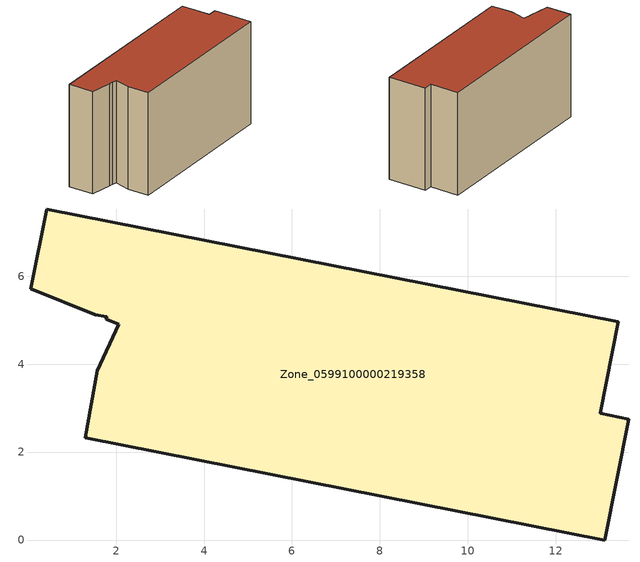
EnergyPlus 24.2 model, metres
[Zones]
Zone_0599100000219358
 floor ground (C_G): 0.06,5.72 0.42,7.53 13.43,4.97 13.01,2.88 13.66,2.75 13.11,0 1.3,2.32 1.57,3.85 2.06,4.91 1.77,5.03 1.78,5.08 1.52,5.13 z0
 wall outside (C_F): 1.3,2.32 13.11,0 13.66,2.75 13.01,2.88 13.43,4.97 0.42,7.53 0.06,5.72 1.52,5.13 1.78,5.08 1.77,5.03 2.06,4.91 1.57,3.85 1.3,2.32 z0:7.54
 roof outside (C_R): 13.01,2.88 13.43,4.97 0.42,7.53 0.06,5.72 1.52,5.13 1.78,5.08 1.77,5.03 2.06,4.91 1.57,3.85 1.3,2.32 13.11,0 13.66,2.75 z7.54
[BUILDING]
Pand.0599100000219358: North Axis=0; Terrain=City; Loads Convergence Tolerance Value=0.04; Temperature Convergence Tolerance Value=0.4; Solar Distribution=FullExterior; Maximum Number of Warmup Days=25; Minimum Number of Warmup Days=1
[Site:Location]
Rotterdam.The.Hague.AP_ZH_NLD Design_Conditions: Latitude=51.96; Longitude=4.45; Time Zone=1; Elevation=-4.5
[SITE:GROUNDTEMPERATURE:BUILDINGSURFACE]
18, 18, 18, 18, 18, 18, 18, 18, 18, 18, 18, 18
[MATERIAL] Thermal Absorptance=0.9; Solar Absorptance=0.7; Visible Absorptance=0.7
Name | Roughness | Thickness | Conductivity | Density | Specific Heat
G.TI.1946 | MediumSmooth | 0.15 | 1 | 540 | 1210
F.TI.1946 | Rough | 0.3 | 0.857143 | 1920 | 840
R.TI.1946 | MediumRough | 0.2 | 0.1 | 1500 | 1000
[CONSTRUCTION]
C_G: G.TI.1946
C_F: F.TI.1946
C_R: R.TI.1946
[ZONE]
Zone_0599100000219358: Type=1; Multiplier=1; Ceiling Height=Autocalculate; Volume=Autocalculate; Floor Area=autocalculate; Part of Total Floor Area=Yes
[ZONEINFILTRATION:DESIGNFLOWRATE]
Infil_Zone_0599100000219358: Zone or ZoneList or Space or SpaceList=Zone_0599100000219358; Schedule=AlwaysOn; Design Flow Rate Calculation Method=Flow/Area; Flow Rate per Floor Area=0.003; Constant Term Coefficient=1; Temperature Term Coefficient=0; Velocity Term Coefficient=0; Velocity Squared Term Coefficient=0
[HVACTEMPLATE:ZONE:IDEALLOADSAIRSYSTEM]
Zone_0599100000219358: Maximum Heating Supply Air Temperature=50; Minimum Cooling Supply Air Temperature=13; Maximum Heating Supply Air Humidity Ratio=0.0156; Minimum Cooling Supply Air Humidity Ratio=0.0077; Heating Limit=NoLimit; Cooling Limit=NoLimit; Dehumidification Control Type=ConstantSensibleHeatRatio; Cooling Sensible Heat Ratio=0.7; Dehumidification Setpoint=60; Humidification Control Type=None; Humidification Setpoint=30; Outdoor Air Method=None; Outdoor Air Flow Rate per Person=0.00944; Outdoor Air Flow Rate per Zone Floor Area=0; Outdoor Air Flow Rate per Zone=0; Demand Controlled Ventilation Type=None; Outdoor Air Economizer Type=NoEconomizer; Heat Recovery Type=None; Sensible Heat Recovery Effectiveness=0.7; Latent Heat Recovery Effectiveness=0.65
[ZONECONTROL:THERMOSTAT]
ThermostatControl_Zone_0599100000219358: Zone or ZoneList=Zone_0599100000219358; Control Type Schedule=DualSetpointControlType; Control 1=Thermostat_Zone_0599100000219358; Temperature Difference Between Cutout And Setpoint=0
[THERMOSTATSETPOINT:DUALSETPOINT]
Thermostat_Zone_0599100000219358: Heating Setpoint Temperature Schedule=HeatingSetpoint_Zone_0599100000219358; Cooling Setpoint Temperature Schedule=CoolingSetpoint_Zone_0599100000219358
[SCHEDULE:COMPACT]
HeatingSetpoint_Zone_0599100000219358: Through: 12/31, For: AllDays, Until: 24:00, 21
CoolingSetpoint_Zone_0599100000219358: Through: 12/31, For: AllDays, Until: 24:00, 24
DualSetpointControlType: Through: 12/31, For: AllDays, Until: 24:00, 4
AlwaysOn: Through: 12/31, For: AllDays, Until: 24:00, 1
